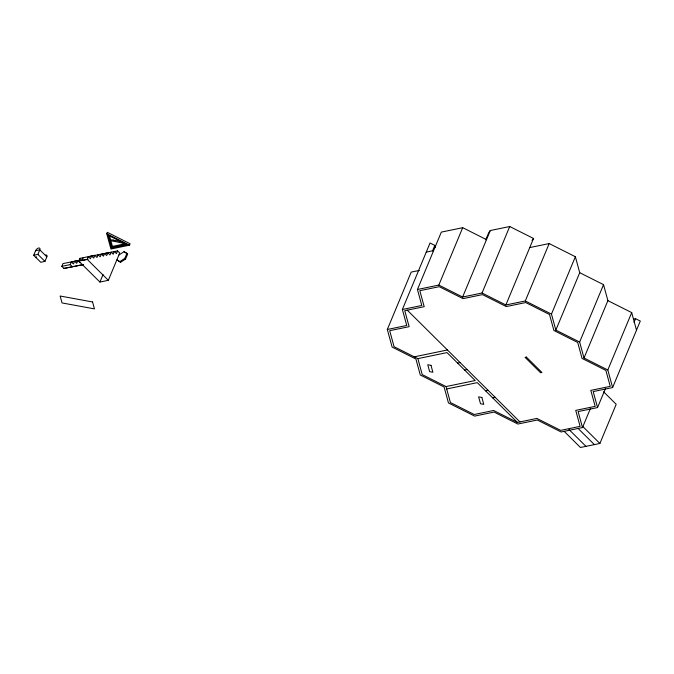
<?xml version="1.0" encoding="UTF-8"?>
<svg xmlns="http://www.w3.org/2000/svg" width="674" height="674" viewBox="0 0 674 674"><rect width="100%" height="100%" fill="white"/><g stroke="black" fill="none" stroke-linecap="round" stroke-linejoin="round"><path stroke-width="1.01" d="M36.093 257.653L36.447 256.76M33.7 255.278L35.596 250.72A2.907 1.508 -45.2 0 1 38.645 248.007A2.907 1.508 -45.2 0 1 39.8 249.852L46.843 256.836L44.947 261.386L40.743 262.262L33.7 255.278L37.904 254.401L39.8 249.852L35.596 250.72M83.087 264.68L63.929 268.437L61.814 266.34L62.952 263.61L77.864 260.594L79.979 262.692M61.814 266.34L70.231 264.604L71.368 261.866L73.474 263.964L74.612 261.234L76.726 263.323L77.864 260.594M78.799 261.099L79.936 258.369L94.849 255.353L96.963 257.451L98.101 254.713L100.215 256.811L101.353 254.073L103.459 256.171L104.596 253.441L106.711 255.53L107.848 252.801L109.963 254.898L111.1 252.16L113.215 254.258L114.353 251.528L116.467 253.618L117.605 250.888L119.719 252.986L108.337 280.317L99.921 282.052L78.799 261.099L87.207 259.364L88.345 256.626L90.459 258.723L91.597 255.994L93.711 258.083L94.849 255.353M79.936 258.369L82.043 260.459L83.18 257.729M106.753 233.743L107.343 232.319L130.09 243.744L129.492 245.168L110.924 249.009L106.753 233.743L129.492 245.168M111.808 247.838L108.404 235.378L126.965 244.704L111.808 247.838L112.398 246.414L109.517 235.875M99.921 282.052L103.063 274.512M126.948 253.331L127.656 254.031L125.591 258.993L120.579 262.304L116.939 259.945L119.879 261.605L124.884 258.302L126.948 253.331L124.016 251.672L119.003 254.974M590.458 408.427L582.488 427.552L561.113 431.975L537.313 420.02L517.876 424.039L494.076 412.075L474.639 416.094L448.463 402.942L444.09 386.969L420.29 375.005L415.917 359.031L392.116 347.068L387.314 329.493L411.199 272.102L419.38 270.409M387.314 329.493L406.742 325.475L402.378 309.492L430.054 242.994L434.814 245.387L435.337 247.307M432.539 250.854L434.814 245.387M402.378 309.492L421.806 305.474L417.442 289.5L441.327 232.109L462.701 227.686L486.51 239.649M417.442 289.5L438.816 285.077L462.701 227.686M485.76 239.826L488.793 232.538L490.301 230.533L509.729 226.515L533.538 238.478L505.854 304.977L482.053 293.013L462.617 297.032L438.816 285.077M462.617 297.032L490.301 230.533M482.053 293.013L509.729 226.515M505.854 304.977L525.29 300.958L549.175 243.567L575.36 256.718L579.724 272.7L555.839 330.091L579.64 342.047L584.013 358.02L607.813 369.984L612.615 387.558L593.187 391.577L597.552 407.559L578.124 411.578L582.488 427.552M555.839 330.091L551.467 314.109L575.36 256.718M579.64 342.047L603.533 284.655L579.724 272.7M584.013 358.02L607.897 300.638L603.533 284.655M607.813 369.984L631.698 312.593L607.897 300.638M597.552 407.559L605.522 388.426M634.023 322.315L635.54 318.667L640.3 321.06L612.615 387.558M564.13 431.293L580.457 447.485L599.894 443.467L616.196 404.29L603.584 391.779M532.03 240.475L533.538 238.478M112.398 246.414L125.541 243.702M111.522 247.585L126.181 244.552M89.684 256.457L107.848 252.801M102.684 253.904L117.605 250.888M72.699 261.697L80.181 260.147M82.043 260.459L88.1 259.246M63.929 268.437L83.433 264.52M426.263 252.11L433.424 250.627M529.739 247.585L549.175 243.567M414.291 356.832L447.426 349.983M417.863 358.627L447.014 352.595L475.187 380.532L446.036 386.564L422.227 374.601L417.863 358.627L394.063 346.672L389.69 330.69L409.126 326.671L404.754 310.689L424.19 306.67L419.818 290.696L439.254 286.677L463.055 298.633L482.491 294.614L506.292 306.569L525.72 302.55L549.529 314.514L553.893 330.487L577.694 342.451L582.066 358.425L605.867 370.388L610.24 386.362L590.803 390.381L595.176 406.363L575.739 410.382L580.112 426.356L560.675 430.374L536.875 418.419L517.438 422.438L493.638 410.483L474.21 414.502L450.401 402.538L446.036 386.564M633.476 319.097L635.54 318.667M457.579 363.075L460.098 362.553M464.622 370.06L467.141 369.537M446.685 388.957L477.293 382.63L517.438 422.438M485.558 390.819L488.077 390.297M492.601 397.803L495.12 397.281M122.727 241.722L114.268 240.332L114.563 241.393L123.131 243.221M525.29 300.958L551.467 314.109M127.656 254.031L124.016 251.672M582.825 426.541L599.894 443.467M578.056 428.411L594.384 444.604M568.898 429.422L585.967 446.34M407.281 310.166L519.966 421.916M124.884 258.302L125.591 258.993M119.879 261.605L120.579 262.304M87.207 259.364L108.337 280.317M70.231 264.604L72.337 266.693M37.904 254.401L44.947 261.386M631.698 312.593L636.509 330.167M108.126 235.184L111.261 246.633M45.689 254.991A2.907 1.508 -45.2 0 1 46.843 256.836M526.394 357.094L525.08 357.363L540.624 372.773L541.938 372.503L526.394 357.094M113.468 240.113L111.606 239.767L111.926 240.963L113.796 241.309L113.468 240.113M92.557 301.969L60.129 296.012L62.025 302.929L94.453 308.886L92.557 301.969M430.989 365.333L427.746 364.735L429.641 371.66L432.885 372.25L430.989 365.333M481.859 397.441L478.616 396.843L480.511 403.76L483.755 404.358L481.859 397.441"/></g></svg>
